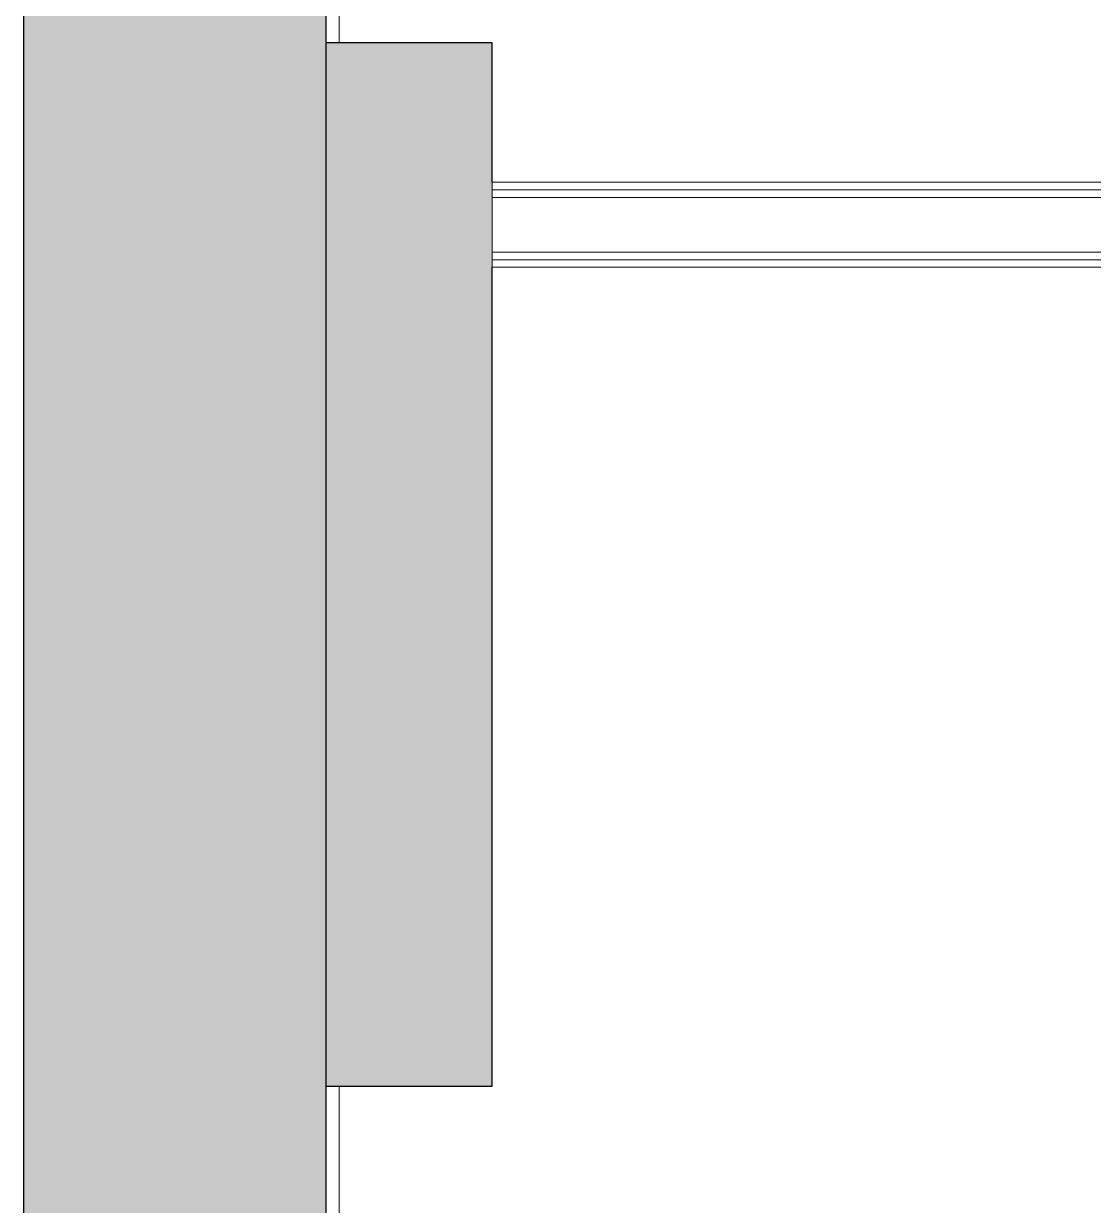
# Model space of a CAD drawing. Header units: inches. Extents: x -1287 to 1590, y -3558 to 989.
# Drawn here: x -1035.1 to -964.3, y 381.5 to 459.7 of the extents above; entities that cross this region are included whole.
import ezdxf

# ---------------------------------------------------------------- set-up
doc = ezdxf.new("R2010")
doc.units = ezdxf.units.IN
doc.header["$MEASUREMENT"] = 0
for name, color, linetype, lineweight in [('A-FLOR', 192, 'Continuous', 18), ('A-WALL', 113, 'Continuous', 18), ('A-WALL-PATT', 111, 'Continuous', 18), ('I-WALL', 2, 'Continuous', 18)]:
    doc.layers.add(name, color=color, linetype=linetype, lineweight=lineweight)

msp = doc.modelspace()

# ---------------------------------------------------------------- hatches: boundary and pattern name
at = {"layer": 'A-WALL-PATT'}
h = msp.add_hatch(color=7, dxfattribs=at)
h.paths.add_polyline_path([(-1035.062, 16.255), (-1015.062, 16.255), (-1015.062, 96.005), (-1035.062, 96.005), (-1035.062, 17.581)], flags=0)
h.paths.add_polyline_path([(-1015.062, 133.505), (-1015.062, 216.005), (-1035.062, 216.005), (-1035.062, 133.505)], flags=0)
h.paths.add_polyline_path([(-1020.632, 253.505), (-1015.062, 253.505), (-1015.062, 342.005), (-1035.062, 342.005), (-1035.062, 253.505)], flags=0)
h.paths.add_polyline_path([(-1020.632, 379.505), (-1015.062, 379.505), (-1015.062, 468.124), (-1035.062, 468.124), (-1035.062, 379.505)], flags=0)
h.paths.add_polyline_path([(-1015.062, 505.624), (-1015.062, 604.374), (-1035.062, 604.374), (-1035.062, 505.624)], flags=0)
h.paths.add_polyline_path([(-1020.632, 641.874), (-1015.062, 641.874), (-1015.062, 729.874), (-1035.062, 729.874), (-1035.062, 641.874)], flags=0)
h.paths.add_polyline_path([(-1020.632, 767.374), (-1015.062, 767.374), (-1015.062, 789.874), (-1035.062, 789.874), (-1035.062, 767.374)], flags=0)
at = {"layer": 'A-WALL-PATT', "lineweight": 9}
msp.add_hatch(color=7, dxfattribs=at).paths.add_polyline_path([(-1004.062, 389.374), (-1004.062, 458.418), (-1015.062, 458.418), (-1015.062, 389.374)], flags=0)

# ---------------------------------------------------------------- linework, layer by layer
at = {"layer": 'A-FLOR'}
for p, q in [((-1014.196, 474.705), (-1014.196, 458.418)), ((-1014.196, 389.374), (-1014.196, 373.165))]:
    msp.add_line(p, q, dxfattribs=at)
at = {"layer": 'A-WALL', "color": 8, "lineweight": 30}
for p, q in [((-1035.062, 468.124), (-1035.062, 379.505)), ((-1015.062, 468.124), (-1015.062, 379.505)), ((-1004.062, 458.418), (-1015.062, 458.418)), ((-1004.062, 449.186), (-1004.062, 458.418)), ((-1004.062, 389.374), (-1004.062, 443.561)), ((-1015.062, 389.374), (-1004.062, 389.374))]:
    msp.add_line(p, q, dxfattribs=at)
at = {"layer": 'A-WALL'}
for p, q in [((-1004.062, 449.186), (-1004.062, 443.561)), ((-872.897, 448.686), (-1004.062, 448.686)), ((-873.389, 448.186), (-1004.062, 448.186)), ((-873.389, 444.561), (-1004.062, 444.561)), ((-872.897, 444.061), (-1004.062, 444.061))]:
    msp.add_line(p, q, dxfattribs=at)
at = {"layer": 'I-WALL'}
for p, q in [((-872.004, 449.186), (-1004.062, 449.186)), ((-1004.062, 443.561), (-872.004, 443.561))]:
    msp.add_line(p, q, dxfattribs=at)

doc.saveas('drawing.dxf')
